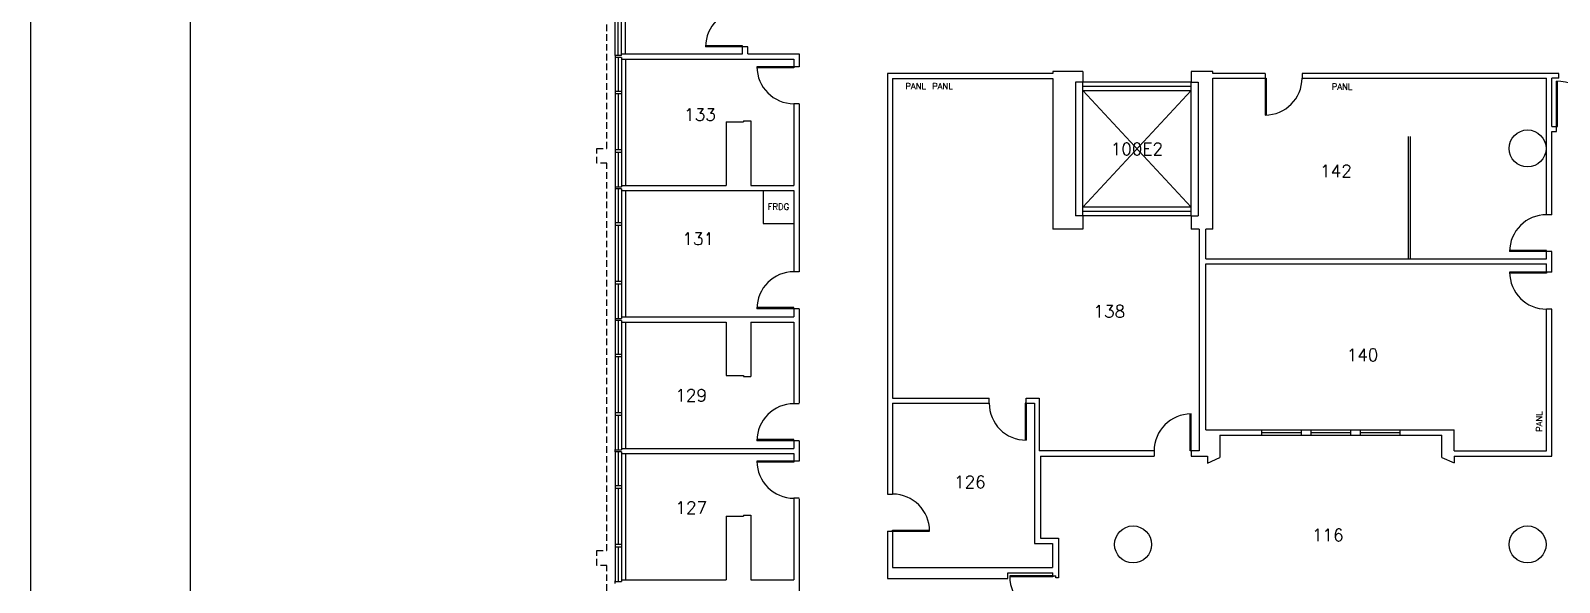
# Model space of a CAD drawing. Header units: inches. Extents: x -10292 to -5324, y 13582 to 17307.
# Drawn here: x -10292 to -8804, y 15402 to 15939 of the extents above; entities that cross this region are included whole.
import ezdxf
from ezdxf.enums import TextEntityAlignment as Align

# ---------------------------------------------------------------- set-up
doc = ezdxf.new("R2010")
doc.units = ezdxf.units.IN
doc.header["$MEASUREMENT"] = 0
doc.linetypes.add('HIDDEN', pattern=[9.525, 6.35, -3.175])
for name, color, linetype in [('A-ANNO-MTLB', 7, 'Continuous'), ('A-AREA-IDEN', 7, 'Continuous'), ('A-COLS', 1, 'Continuous'), ('A-DOOR', 3, 'Continuous'), ('A-EQPM', 9, 'Continuous'), ('A-FLOR-EVTR', 3, 'Continuous'), ('A-FLOR-OVHD', 2, 'HIDDEN'), ('A-GLAZ', 5, 'Continuous'), ('A-WALL-FULL', 7, 'Continuous'), ('A-WALL-PRHT', 8, 'Continuous'), ('A-WALL-PRTN', 9, 'Continuous')]:
    doc.layers.add(name, color=color, linetype=linetype)
doc.styles.get("Standard").update_dxf_attribs({"font": 'romans.shx', "height": 12})

# ---------------------------------------------------------------- blocks, each defined once
blk = doc.blocks.new('A-ANNO-MTLB')
at = {"layer": 'A-ANNO-MTLB'}
for points in [[(5460.6, 4095.5), (0, 4095.5), (0, 0), (5460.6, 0)], [(170.6, 99.5), (5375.3, 99.5), (5375.3, 3995.9), (170.6, 3995.9)]]:
    blk.add_lwpolyline(points, close=True, dxfattribs=at)
for tag, height, p in [('SYSTEM', 56.9, (5218.6, 3186.2)), ('ADDRESS', 28.4, (5336.8, 3182.1)), ('SCALE', 28.4, (5250.6, 2258.1)), ('DATE', 28.4, (5337.2, 2251.5)), ('BLDG_ID', 28.4, (5342.9, 1750.3)), ('BLDG_NAME', 56.9, (5221.1, 1198.2)), ('FLOOR_ID', 28.4, (5342.9, 1187)), ('FLOOR_NAME', 28.4, (5338, 698.6))]:
    blk.add_attdef(tag, text='', height=height, rotation=90, dxfattribs=at).set_placement(p, align=Align.MIDDLE_CENTER)
blk.add_attdef('NUMBER', text='', height=51.8, dxfattribs=at).set_placement((5264.6, 215.3), align=Align.MIDDLE_CENTER)

msp = doc.modelspace()

# ---------------------------------------------------------------- linework, layer by layer
at = {"layer": 'A-COLS'}
for centre in [(-8834.8, 15824.3), (-9218.8, 15438.8), (-8834.8, 15438.8)]:
    msp.add_circle(centre, 18, dxfattribs=at)
at = {"layer": 'A-DOOR'}
for p, q in [((-9598.8, 15924.3), (-9634.8, 15924.3)), ((-9598.8, 15923.3), (-9634.8, 15923.3)), ((-9598.8, 15923.3), (-9598.8, 15924.3)), ((-9548.8, 15903.8), (-9584.8, 15903.8)), ((-9548.8, 15902.8), (-9584.8, 15902.8)), ((-9548.8, 15903.8), (-9548.8, 15902.8)), ((-9090.3, 15892.8), (-9090.3, 15856.8)), ((-9090.3, 15892.8), (-9089.3, 15892.8)), ((-9089.3, 15892.8), (-9089.3, 15856.8)), ((-8806.8, 15845.8), (-8806.8, 15889.8)), ((-8805.8, 15845.8), (-8805.8, 15889.8)), ((-8806.8, 15845.8), (-8805.8, 15845.8)), ((-8816.3, 15724.8), (-8852.3, 15724.8)), ((-8816.3, 15723.8), (-8852.3, 15723.8)), ((-8816.3, 15723.8), (-8816.3, 15724.8)), ((-8816.3, 15703.8), (-8852.3, 15703.8)), ((-8816.3, 15702.8), (-8852.3, 15702.8)), ((-8816.3, 15703.8), (-8816.3, 15702.8)), ((-9548.8, 15669.3), (-9584.8, 15669.3)), ((-9548.8, 15668.3), (-9548.8, 15669.3)), ((-9548.8, 15668.3), (-9584.8, 15668.3)), ((-9322.8, 15576.3), (-9323.8, 15576.3)), ((-9323.8, 15576.3), (-9323.8, 15540.3)), ((-9322.8, 15576.3), (-9322.8, 15540.3)), ((-9163.3, 15529.8), (-9163.3, 15565.8)), ((-9162.3, 15529.8), (-9162.3, 15565.8)), ((-9548.8, 15540.8), (-9584.8, 15540.8)), ((-9548.8, 15539.8), (-9584.8, 15539.8)), ((-9548.8, 15539.8), (-9548.8, 15540.8)), ((-9162.3, 15529.8), (-9163.3, 15529.8)), ((-9548.8, 15519.8), (-9584.8, 15519.8)), ((-9548.8, 15518.8), (-9584.8, 15518.8)), ((-9548.8, 15519.8), (-9548.8, 15518.8)), ((-9452.8, 15451.8), (-9452.8, 15452.8)), ((-9452.8, 15452.8), (-9416.8, 15452.8)), ((-9452.8, 15451.8), (-9416.8, 15451.8)), ((-9296.8, 15408.3), (-9338.8, 15408.3)), ((-9296.8, 15407.3), (-9338.8, 15407.3)), ((-9296.8, 15408.3), (-9296.8, 15407.3))]:
    msp.add_line(p, q, dxfattribs=at)
for centre, radius, start, end in [((-9598.8, 15923.3), 36, 90, 180), ((-9548.8, 15903.8), 36, 180, 270), ((-9090.3, 15892.8), 36, 270, 0), ((-8806.8, 15845.8), 44, 0, 90), ((-8816.3, 15723.8), 36, 90, 180), ((-9548.8, 15668.3), 36, 90, 180), ((-8816.3, 15703.8), 36, 180, 270), ((-9548.8, 15539.8), 36, 90, 180), ((-9322.8, 15576.3), 36, 180, 270), ((-9162.3, 15529.8), 36, 90, 180), ((-9548.8, 15519.8), 36, 180, 270), ((-9452.8, 15451.8), 36, 0, 90), ((-9296.8, 15408.3), 42, 180, 270)]:
    msp.add_arc(centre, radius, start, end, dxfattribs=at)
at = {"layer": 'A-EQPM'}
for p, q in [((-9578.8, 15783.3), (-9578.8, 15751.3)), ((-9578.8, 15751.3), (-9548.8, 15751.3))]:
    msp.add_line(p, q, dxfattribs=at)
at = {"layer": 'A-FLOR-EVTR'}
for p, q in [((-9162.3, 15888.8), (-9267.8, 15888.8)), ((-9267.8, 15758.8), (-9267.8, 15888.8)), ((-9162.3, 15884.7), (-9267.8, 15884.7)), ((-9267.8, 15880.6), (-9162.3, 15767.1)), ((-9162.3, 15880.6), (-9267.8, 15767.1)), ((-9267.8, 15880.6), (-9162.3, 15880.6)), ((-9162.3, 15758.8), (-9162.3, 15888.8)), ((-9162.3, 15767.1), (-9267.8, 15767.1)), ((-9162.3, 15762.9), (-9267.8, 15762.9)), ((-9162.3, 15758.8), (-9267.8, 15758.8))]:
    msp.add_line(p, q, dxfattribs=at)
at = {"layer": 'A-FLOR-OVHD', "lineweight": 30}
msp.add_lwpolyline([(-9730.8, 14739.3), (-9730.8, 15026.8), (-9740.8, 15026.8), (-9740.8, 15041.3), (-9730.8, 15041.3), (-9730.8, 15418.3), (-9740.8, 15418.3), (-9740.8, 15432.8), (-9730.8, 15432.8), (-9730.8, 15809.8), (-9740.8, 15809.8), (-9740.8, 15824.3), (-9730.8, 15824.3), (-9730.8, 16203.8), (-9616.3, 16203.8)], dxfattribs=at)
at = {"layer": 'A-GLAZ'}
for p, q in [((-9722.8, 15914.8), (-9722.8, 15952.8)), ((-9719.8, 15914.8), (-9719.8, 15952.8)), ((-9716.8, 15914.8), (-9716.8, 15952.8)), ((-9722.8, 15912.8), (-9722.8, 15879.8)), ((-9719.8, 15912.8), (-9719.8, 15879.8)), ((-9716.8, 15912.8), (-9716.8, 15879.8)), ((-9722.8, 15877.3), (-9722.8, 15822.8)), ((-9719.8, 15877.3), (-9719.8, 15822.8)), ((-9716.8, 15877.3), (-9716.8, 15822.8)), ((-9722.8, 15820.3), (-9722.8, 15786.8)), ((-9719.8, 15820.3), (-9719.8, 15786.8)), ((-9716.8, 15820.3), (-9716.8, 15786.8)), ((-9722.8, 15784.8), (-9722.8, 15751.8)), ((-9719.8, 15784.8), (-9719.8, 15751.8)), ((-9716.8, 15784.8), (-9716.8, 15751.8)), ((-9722.8, 15749.3), (-9722.8, 15694.8)), ((-9719.8, 15749.3), (-9719.8, 15694.8)), ((-9716.8, 15749.3), (-9716.8, 15694.8)), ((-9722.8, 15692.3), (-9722.8, 15658.8)), ((-9719.8, 15692.3), (-9719.8, 15658.8)), ((-9716.8, 15692.3), (-9716.8, 15658.8)), ((-9722.8, 15656.8), (-9722.8, 15623.8)), ((-9719.8, 15656.8), (-9719.8, 15623.8)), ((-9716.8, 15656.8), (-9716.8, 15623.8)), ((-9722.8, 15621.3), (-9722.8, 15566.8)), ((-9719.8, 15621.3), (-9719.8, 15566.8)), ((-9716.8, 15621.3), (-9716.8, 15566.8)), ((-9722.8, 15564.3), (-9722.8, 15530.8)), ((-9719.8, 15564.3), (-9719.8, 15530.8)), ((-9716.8, 15564.3), (-9716.8, 15530.8)), ((-9093.8, 15550.3), (-9055.3, 15550.3)), ((-9045.8, 15550.3), (-9007.3, 15550.3)), ((-8997.8, 15550.3), (-8959.3, 15550.3)), ((-9093.8, 15547.8), (-9055.3, 15547.8)), ((-9093.8, 15545.3), (-9055.3, 15545.3)), ((-9045.8, 15547.8), (-9007.3, 15547.8)), ((-9045.8, 15545.3), (-9007.3, 15545.3)), ((-8997.8, 15547.8), (-8959.3, 15547.8)), ((-8997.8, 15545.3), (-8959.3, 15545.3)), ((-9722.8, 15528.8), (-9722.8, 15495.8)), ((-9719.8, 15528.8), (-9719.8, 15495.8)), ((-9716.8, 15528.8), (-9716.8, 15495.8)), ((-9722.8, 15493.3), (-9722.8, 15438.8)), ((-9719.8, 15493.3), (-9719.8, 15438.8)), ((-9716.8, 15493.3), (-9716.8, 15438.8)), ((-9722.8, 15436.3), (-9722.8, 15402.8)), ((-9719.8, 15436.3), (-9719.8, 15402.8)), ((-9716.8, 15436.3), (-9716.8, 15402.8))]:
    msp.add_line(p, q, dxfattribs=at)
at = {"layer": 'A-WALL-FULL'}
for p, q in [((-9598.8, 15916.3), (-9598.8, 15923.3)), ((-9593.8, 15923.3), (-9598.8, 15923.3)), ((-9593.8, 15916.3), (-9593.8, 15923.3)), ((-9716.8, 15914.8), (-9722.8, 15914.8)), ((-9722.8, 15914.8), (-9722.8, 15912.8)), ((-9716.8, 15912.8), (-9722.8, 15912.8)), ((-9716.8, 15916.3), (-9598.8, 15916.3)), ((-9716.8, 15911.3), (-9548.8, 15911.3)), ((-9593.8, 15916.3), (-9543.8, 15916.3)), ((-9548.8, 15911.3), (-9548.8, 15903.8)), ((-9543.8, 15916.3), (-9543.8, 15903.8)), ((-9543.8, 15903.8), (-9548.8, 15903.8)), ((-9296.8, 15897.3), (-9457.8, 15897.3)), ((-9457.8, 15897.3), (-9457.8, 15487.8)), ((-9452.8, 15892.3), (-9452.8, 15581.3)), ((-9452.8, 15892.3), (-9296.8, 15892.3)), ((-9267.8, 15899.3), (-9296.8, 15899.3)), ((-9296.8, 15899.3), (-9296.8, 15897.3)), ((-9296.8, 15892.3), (-9296.8, 15745.8)), ((-9267.8, 15899.3), (-9267.8, 15888.8)), ((-9141.3, 15899.3), (-9162.3, 15899.3)), ((-9162.3, 15899.3), (-9162.3, 15888.8)), ((-9141.3, 15897.3), (-9141.3, 15899.3)), ((-9090.3, 15897.3), (-9141.3, 15897.3)), ((-9141.3, 15745.8), (-9141.3, 15892.8)), ((-9141.3, 15892.8), (-9090.3, 15892.8)), ((-9090.3, 15897.3), (-9090.3, 15892.8)), ((-8804.3, 15897.3), (-9054.3, 15897.3)), ((-9054.3, 15897.3), (-9054.3, 15892.8)), ((-9054.3, 15892.8), (-8816.3, 15892.8)), ((-8816.3, 15759.8), (-8816.3, 15892.8)), ((-8811.3, 15845.8), (-8811.3, 15892.8)), ((-8804.3, 15892.8), (-8811.3, 15892.8)), ((-8804.3, 15892.8), (-8804.3, 15897.3)), ((-9716.8, 15879.8), (-9722.8, 15879.8)), ((-9722.8, 15879.8), (-9722.8, 15877.3)), ((-9716.8, 15877.3), (-9722.8, 15877.3)), ((-9716.8, 15879.8), (-9716.8, 15877.3)), ((-9267.8, 15888.8), (-9274.8, 15888.8)), ((-9274.8, 15888.8), (-9274.8, 15758.8)), ((-9162.3, 15888.8), (-9155.3, 15888.8)), ((-9155.3, 15888.8), (-9155.3, 15758.8)), ((-9543.8, 15867.8), (-9548.8, 15867.8)), ((-9548.8, 15867.8), (-9548.8, 15788.3)), ((-9543.8, 15867.8), (-9543.8, 15704.3)), ((-9614.8, 15850.3), (-9597.8, 15850.3)), ((-9614.8, 15850.3), (-9614.8, 15788.3)), ((-9597.8, 15851.3), (-9590.8, 15851.3)), ((-9597.8, 15851.3), (-9597.8, 15850.3)), ((-9590.8, 15851.3), (-9590.8, 15788.3)), ((-8811.3, 15845.8), (-8806.8, 15845.8)), ((-8811.3, 15840.8), (-8806.8, 15840.8)), ((-8811.3, 15759.8), (-8811.3, 15840.8)), ((-8806.8, 15840.8), (-8806.8, 15845.8)), ((-9716.8, 15822.8), (-9722.8, 15822.8)), ((-9722.8, 15822.8), (-9722.8, 15820.3)), ((-9716.8, 15820.3), (-9722.8, 15820.3)), ((-9716.8, 15822.8), (-9716.8, 15820.3)), ((-9716.8, 15788.3), (-9614.8, 15788.3)), ((-9590.8, 15788.3), (-9548.8, 15788.3)), ((-9722.8, 15787.3), (-9722.8, 15784.8)), ((-9722.8, 15786.8), (-9716.8, 15786.8)), ((-9716.8, 15784.8), (-9722.8, 15784.8)), ((-9716.8, 15787.3), (-9716.8, 15786.8)), ((-9716.8, 15783.3), (-9548.8, 15783.3)), ((-9548.8, 15783.3), (-9548.8, 15704.3)), ((-9267.8, 15758.8), (-9274.8, 15758.8)), ((-9267.8, 15758.8), (-9267.8, 15745.8)), ((-9162.3, 15758.8), (-9162.3, 15745.8)), ((-9162.3, 15758.8), (-9155.3, 15758.8)), ((-8811.3, 15759.8), (-8816.3, 15759.8)), ((-9716.8, 15751.8), (-9722.8, 15751.8)), ((-9722.8, 15751.8), (-9722.8, 15749.3)), ((-9716.8, 15749.3), (-9722.8, 15749.3)), ((-9716.8, 15751.8), (-9716.8, 15749.3)), ((-9267.8, 15745.8), (-9296.8, 15745.8)), ((-9154.3, 15745.8), (-9162.3, 15745.8)), ((-9154.3, 15745.8), (-9154.3, 15529.8)), ((-9141.3, 15745.8), (-9147.8, 15745.8)), ((-9147.8, 15716.8), (-9147.8, 15745.8)), ((-9147.8, 15716.8), (-8816.3, 15716.8)), ((-8811.3, 15723.8), (-8816.3, 15723.8)), ((-8816.3, 15716.8), (-8816.3, 15723.8)), ((-8811.3, 15703.8), (-8811.3, 15723.8)), ((-9543.8, 15704.3), (-9548.8, 15704.3)), ((-9147.8, 15550.3), (-9147.8, 15711.8)), ((-9147.8, 15711.8), (-8816.3, 15711.8)), ((-8816.3, 15703.8), (-8816.3, 15711.8)), ((-8811.3, 15703.8), (-8816.3, 15703.8)), ((-9716.8, 15694.8), (-9722.8, 15694.8)), ((-9722.8, 15694.8), (-9722.8, 15692.3)), ((-9716.8, 15692.3), (-9722.8, 15692.3)), ((-9716.8, 15694.8), (-9716.8, 15692.3)), ((-9722.8, 15659.3), (-9722.8, 15656.8)), ((-9722.8, 15658.8), (-9716.8, 15658.8)), ((-9716.8, 15656.8), (-9722.8, 15656.8)), ((-9716.8, 15660.3), (-9548.8, 15660.3)), ((-9716.8, 15659.3), (-9716.8, 15658.8)), ((-9716.8, 15655.3), (-9614.8, 15655.3)), ((-9614.8, 15655.3), (-9614.8, 15603.3)), ((-9590.8, 15655.3), (-9590.8, 15602.3)), ((-9590.8, 15655.3), (-9548.8, 15655.3)), ((-9548.8, 15668.3), (-9548.8, 15660.3)), ((-9543.8, 15668.3), (-9548.8, 15668.3)), ((-9548.8, 15655.3), (-9548.8, 15576.3)), ((-9543.8, 15668.3), (-9543.8, 15576.3)), ((-8816.3, 15529.8), (-8816.3, 15667.8)), ((-8811.3, 15667.8), (-8816.3, 15667.8)), ((-8811.3, 15524.8), (-8811.3, 15667.8)), ((-9716.8, 15623.8), (-9722.8, 15623.8)), ((-9722.8, 15623.8), (-9722.8, 15621.3)), ((-9716.8, 15621.3), (-9722.8, 15621.3)), ((-9716.8, 15623.8), (-9716.8, 15621.3)), ((-9614.8, 15603.3), (-9597.8, 15603.3)), ((-9597.8, 15603.3), (-9597.8, 15602.3)), ((-9597.8, 15602.3), (-9590.8, 15602.3)), ((-9452.8, 15581.3), (-9358.8, 15581.3)), ((-9358.8, 15576.3), (-9358.8, 15581.3)), ((-9322.8, 15581.3), (-9310.3, 15581.3)), ((-9322.8, 15576.3), (-9322.8, 15581.3)), ((-9310.3, 15581.3), (-9310.3, 15529.8)), ((-9716.8, 15566.8), (-9722.8, 15566.8)), ((-9722.8, 15566.8), (-9722.8, 15564.3)), ((-9716.8, 15566.8), (-9716.8, 15564.3)), ((-9543.8, 15575.8), (-9548.8, 15575.8)), ((-9452.8, 15576.3), (-9358.8, 15576.3)), ((-9452.8, 15576.3), (-9452.8, 15487.8)), ((-9322.8, 15576.3), (-9314.8, 15576.3)), ((-9314.8, 15576.3), (-9314.8, 15439.8)), ((-9716.8, 15564.3), (-9722.8, 15564.3)), ((-9147.8, 15550.3), (-9093.8, 15550.3)), ((-9093.8, 15550.3), (-9093.8, 15545.3)), ((-9055.3, 15550.3), (-9055.3, 15545.3)), ((-9055.3, 15550.3), (-9045.8, 15550.3)), ((-9045.8, 15550.3), (-9045.8, 15545.3)), ((-9007.3, 15550.3), (-9007.3, 15545.3)), ((-9007.3, 15550.3), (-8997.8, 15550.3)), ((-8997.8, 15550.3), (-8997.8, 15545.3)), ((-8959.3, 15550.3), (-8906.3, 15550.3)), ((-8959.3, 15550.3), (-8959.3, 15545.3)), ((-8906.3, 15529.8), (-8906.3, 15550.3)), ((-9548.8, 15539.8), (-9548.8, 15532.3)), ((-9543.8, 15539.8), (-9548.8, 15539.8)), ((-9543.8, 15539.8), (-9543.8, 15519.8)), ((-9134.3, 15545.3), (-9093.8, 15545.3)), ((-9134.3, 15545.3), (-9134.3, 15523.3)), ((-9055.3, 15545.3), (-9045.8, 15545.3)), ((-9007.3, 15545.3), (-8997.8, 15545.3)), ((-8959.3, 15545.3), (-8918.3, 15545.3)), ((-8918.3, 15523.3), (-8918.3, 15545.3)), ((-9722.8, 15528.8), (-9722.8, 15531.3)), ((-9722.8, 15530.8), (-9716.8, 15530.8)), ((-9716.8, 15528.8), (-9722.8, 15528.8)), ((-9716.8, 15532.3), (-9548.8, 15532.3)), ((-9716.8, 15531.3), (-9716.8, 15530.8)), ((-9716.8, 15527.3), (-9548.8, 15527.3)), ((-9548.8, 15527.3), (-9548.8, 15519.8)), ((-9198.3, 15529.8), (-9310.3, 15529.8)), ((-9308.8, 15524.8), (-9308.8, 15444.8)), ((-9308.8, 15524.8), (-9198.3, 15524.8)), ((-9198.3, 15529.8), (-9198.3, 15524.8)), ((-9154.3, 15529.8), (-9162.3, 15529.8)), ((-9162.3, 15529.8), (-9162.3, 15524.8)), ((-9162.3, 15524.8), (-9146.3, 15524.8)), ((-9146.3, 15524.8), (-9146.3, 15517.8)), ((-9146.3, 15517.8), (-9134.3, 15523.3)), ((-8918.3, 15523.3), (-8906.3, 15518.3)), ((-8906.3, 15529.8), (-8816.3, 15529.8)), ((-8906.3, 15524.8), (-8906.3, 15518.3)), ((-8906.3, 15524.8), (-8811.3, 15524.8)), ((-9543.8, 15519.8), (-9548.8, 15519.8)), ((-9716.8, 15495.8), (-9722.8, 15495.8)), ((-9722.8, 15495.8), (-9722.8, 15493.3)), ((-9716.8, 15493.3), (-9722.8, 15493.3)), ((-9716.8, 15495.8), (-9716.8, 15493.3)), ((-9543.8, 15483.8), (-9548.8, 15483.8)), ((-9548.8, 15483.3), (-9548.8, 15404.3)), ((-9543.8, 15483.3), (-9543.8, 15382.8)), ((-9457.8, 15487.8), (-9452.8, 15487.8)), ((-9614.8, 15466.3), (-9597.8, 15466.3)), ((-9614.8, 15466.3), (-9614.8, 15404.3)), ((-9597.8, 15467.3), (-9590.8, 15467.3)), ((-9597.8, 15467.3), (-9597.8, 15466.3)), ((-9590.8, 15467.3), (-9590.8, 15404.3)), ((-9457.8, 15451.8), (-9457.8, 15405.8)), ((-9457.8, 15451.8), (-9452.8, 15451.8)), ((-9452.8, 15451.8), (-9452.8, 15416.3)), ((-9716.8, 15438.8), (-9722.8, 15438.8)), ((-9722.8, 15438.8), (-9722.8, 15436.3)), ((-9716.8, 15436.3), (-9722.8, 15436.3)), ((-9716.8, 15438.8), (-9716.8, 15436.3)), ((-9314.8, 15439.8), (-9297.3, 15439.8)), ((-9308.8, 15444.8), (-9291.3, 15444.8)), ((-9297.3, 15439.8), (-9297.3, 15416.3)), ((-9291.3, 15444.8), (-9291.3, 15406.3)), ((-9452.8, 15416.3), (-9297.3, 15416.3)), ((-9722.8, 15400.8), (-9722.8, 15403.3)), ((-9722.8, 15402.8), (-9716.8, 15402.8)), ((-9716.8, 15404.3), (-9614.8, 15404.3)), ((-9716.8, 15403.3), (-9716.8, 15402.8)), ((-9590.8, 15404.3), (-9548.8, 15404.3)), ((-9457.8, 15405.8), (-9340.8, 15405.8)), ((-9340.8, 15405.8), (-9340.8, 15411.3)), ((-9340.8, 15411.3), (-9296.8, 15411.3)), ((-9296.8, 15408.3), (-9296.8, 15411.3)), ((-9296.8, 15408.3), (-9293.8, 15408.3)), ((-9293.8, 15406.3), (-9293.8, 15408.3)), ((-9291.3, 15406.3), (-9293.8, 15406.3))]:
    msp.add_line(p, q, dxfattribs=at)
at = {"layer": 'A-WALL-PRHT'}
for p, q in [((-9712.8, 15916.3), (-9712.8, 16187.8)), ((-9712.8, 15911.3), (-9712.8, 15788.3)), ((-9712.8, 15783.3), (-9712.8, 15660.3)), ((-9712.8, 15655.3), (-9712.8, 15532.3)), ((-9712.8, 15527.3), (-9712.8, 15404.3))]:
    msp.add_line(p, q, dxfattribs=at)
at = {"layer": 'A-WALL-PRTN'}
for p, q in [((-8950.8, 15716.8), (-8950.8, 15835.8)), ((-8948.8, 15716.8), (-8948.8, 15835.8))]:
    msp.add_line(p, q, dxfattribs=at)

# ---------------------------------------------------------------- block references
at = {"layer": 'A-ANNO-MTLB', "xscale": 0.90972, "yscale": 0.90972, "zscale": 0.90972}
msp.add_blockref('A-ANNO-MTLB', (-10291.8, 13581.7), dxfattribs=at)

# ---------------------------------------------------------------- texts
at = {"layer": 'A-AREA-IDEN', "char_height": 12, "attachment_point": 5}
for s, insert in [('133', (-9640.3, 15857.3)), ('100E2', (-9215.1, 15823.8)), ('142', (-9021.3, 15802.4)), ('131', (-9642, 15736.3)), ('138', (-9241.9, 15665.7)), ('140', (-8995.5, 15623.3)), ('129', (-9648.9, 15584)), ('126', (-9377.6, 15499.6)), ('127', (-9648.8, 15474.5)), ('116', (-9029.3, 15448))]:
    msp.add_mtext(s, dxfattribs=dict(at, insert=insert))
at = {"layer": 'A-EQPM'}
for s, p in [('PANL', (-9440.4, 15881.9)), ('PANL', (-9414.3, 15881.9)), ('PANL', (-9025.4, 15881.4)), ('FRDG', (-9574.3, 15764.6))]:
    msp.add_text(s, height=6, dxfattribs=at).set_placement(p)
msp.add_text('PANL', height=6, rotation=90, dxfattribs=at).set_placement((-8820.5, 15548.4))

doc.saveas('drawing.dxf')
